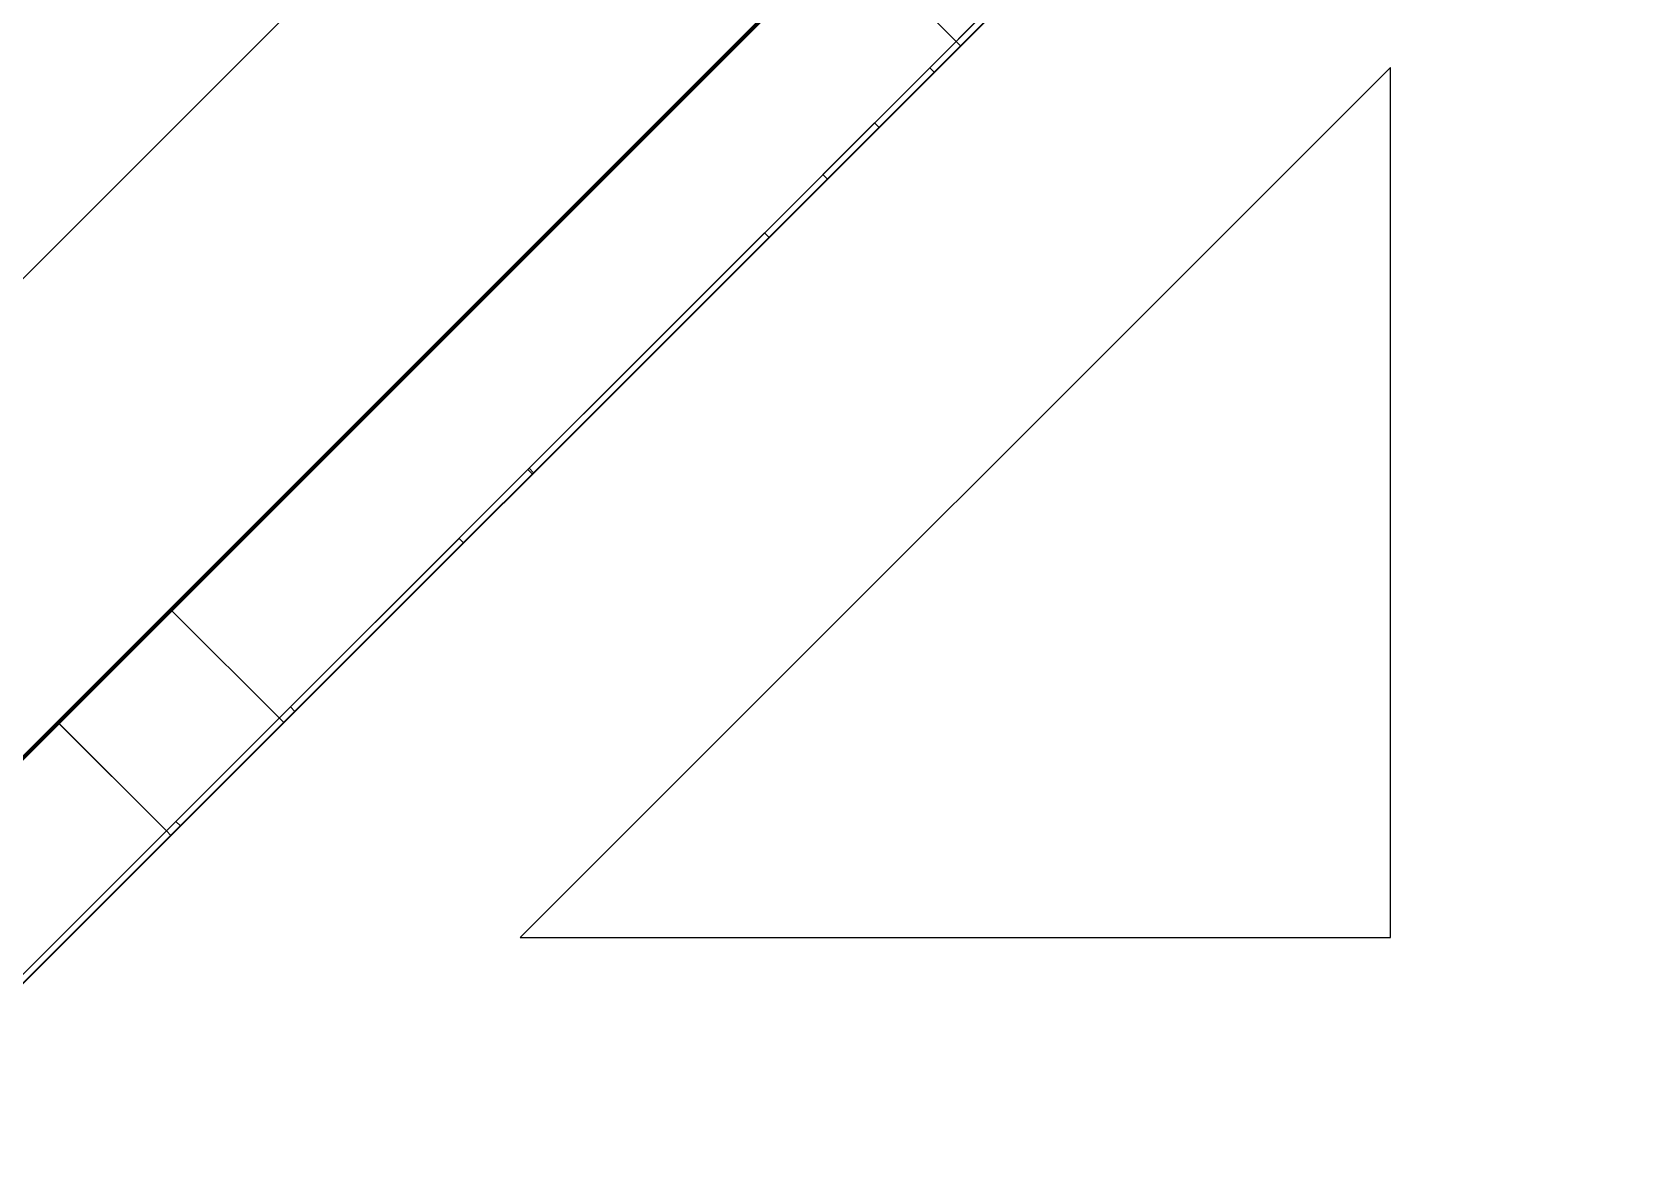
# Model space of a CAD drawing. Header units: millimetres. Extents: x -920231 to -841213, y -17301 to 22361.
# Drawn here: x -873740.1 to -873241.7, y -33.4 to 318.4 of the extents above; entities that cross this region are included whole.
import ezdxf
from ezdxf.xclip import XClip

# ---------------------------------------------------------------- set-up
doc = ezdxf.new("R2010")
doc.units = ezdxf.units.MM
doc.header["$XCLIPFRAME"] = 0
for name, color, linetype, lineweight in [('A-GLAZ-CURT', 2, 'Continuous', 9), ('A-WALL', 5, 'Continuous', 35), ('A-WALL-FNSH', 2, 'Continuous', 35), ('A-WALL-PATT', 1, 'Continuous', 35)]:
    doc.layers.add(name, color=color, linetype=linetype, lineweight=lineweight)
doc.layers.add('A11_ALU.SOLID SHEET', color=2, linetype='Continuous')
pattern_1 = [(45, (0, 0), (-212.13203, 212.13203), []), (135, (0, 0), (-212.13203, -212.13203), [])]

# ---------------------------------------------------------------- blocks, each defined once
blk = doc.blocks.new('PPLS-PP19_Custom Tile Pattern - Custom Tile Pattern-V28-4230-01 ENLARGED MULTI-PURPOSE LEVEL - REFLECTED CEILING PLAN - SHEET 1')
at = {"layer": 'A-GLAZ-CURT'}
for p, q in [((-63.81, 0), (-38.36, 0)), ((-38.36, 0), (-38.36, -2)), ((-13.88, 0), (9.01, 0)), ((9.01, 0), (9.01, -2)), ((34.85, 0), (139.22, 0)), ((139.22, 0), (139.22, -2)), ((170.29, 0), (245.04, 0)), ((170.29, -2), (170.29, 0)), ((197.58, 0), (211.72, 0)), ((211.72, 0), (197.58, 0)), ((230.06, 0), (300, 0)), ((245.04, 0), (245.04, -2)), ((295.8, 0), (300, 0)), ((295.8, -2), (295.8, 0)), ((300, 0), (300, -2)), ((-300, -2), (300, -2)), ((-38.36, -2), (-63.81, -2)), ((-13.88, -2), (-13.88, 0)), ((9.01, -2), (-13.88, -2)), ((34.85, -2), (34.85, 0)), ((139.22, -2), (34.85, -2)), ((139.77, 0), (139.77, -2)), ((245.04, -2), (170.29, -2)), ((300, -2), (295.8, -2)), ((300, -2), (300, -50)), ((300, -50), (-300, -50))]:
    blk.add_line(p, q, dxfattribs=at)
for points, knots in [([(-126.5, 0), (-122.44, 0), (-108.71, 0), (-86.68, 0), (-63.44, 0), (-54.4, 0), (-48.53, 0), (-30.79, 0), (-18.03, 0), (5.08, 0), (11.32, 0), (13.17, 0)], [-5231.017328, -5231.017328, -5231.017328, -5231.017328, -4994.692869, -4542.524482, -4008.285538, -3689.699207, -3546.54457, -3315.260113, -2864.387349, -2439.246196, -2247.334851, -2247.334851, -2247.334851, -2247.334851]), ([(-36.33, 0), (-36.43, 0), (-37.27, 0), (-45.02, 0), (-46.13, 0), (-60.59, 0), (-81.23, 0), (-99.51, 0), (-114.02, 0), (-117.28, 0), (-118.78, 0)], [-1855.773136, -1855.773136, -1855.773136, -1855.773136, -1810.870157, -1672.078046, -1405.135169, -1060.00838, -740.068933, -229.489605, -116.330425, 0, 0, 0, 0]), ([(9.32, 0), (9.08, 0), (7.65, 0), (2.57, 0), (-12.23, 0), (-25.64, 0), (-40, 0), (-56.24, 0), (-75.59, 0), (-94, 0), (-109.74, 0), (-113.27, 0), (-114.09, 0)], [-2922.926651, -2922.926651, -2922.926651, -2922.926651, -2882.788014, -2720.818881, -2518.50168, -2125.455881, -1792.521578, -1466.981642, -1208.454564, -789.402658, -501.969187, -365.365831, -365.365831, -365.365831, -365.365831]), ([(-26.75, 0), (-27.82, 0), (-36.18, 0), (-53.55, 0), (-74.74, 0), (-91.27, 0), (-96.81, 0)], [-8718.362214, -8718.362214, -8718.362214, -8718.362214, -8532.293389, -8073.216054, -7508.296369, -7219.15366, -7219.15366, -7219.15366, -7219.15366]), ([(-88.44, 0), (-85.46, 0), (-68.67, 0), (-42.53, 0), (-12.78, 0), (4.23, 0), (9.64, 0), (10.14, 0), (10.18, 0)], [-4963.513983, -4963.513983, -4963.513983, -4963.513983, -4799.173296, -4065.652676, -3589.737505, -3285.047089, -3066.359526, -3044.715262, -3044.715262, -3044.715262, -3044.715262]), ([(-83.28, 0), (-83.28, 0), (-82.91, 0), (-76.14, 0), (-62.97, 0), (-48.14, 0), (-36.49, 0), (-33.57, 0), (-29.94, 0), (-28.57, 0)], [-1393.4169, -1393.4169, -1393.4169, -1393.4169, -1353.722004, -1274.333717, -1073.56893, -651.549973, -296.515819, -83.513472, 0, 0, 0, 0]), ([(-29.03, 0), (-33.97, 0), (-43.74, 0), (-56.37, 0), (-71.66, 0), (-77.19, 0), (-81.21, 0), (-82.06, 0)], [-2680.714891, -2680.714891, -2680.714891, -2680.714891, -2413.671296, -2161.752162, -2006.592567, -1646.621388, -1501.200339, -1501.200339, -1501.200339, -1501.200339]), ([(12.68, 0), (4.71, 0), (-17.89, 0), (-47.42, 0), (-65.35, 0), (-66.28, 0), (-66.31, 0)], [-4168.487488, -4168.487488, -4168.487488, -4168.487488, -3745.412743, -2981.410125, -2542.574734, -2526.906796, -2526.906796, -2526.906796, -2526.906796]), ([(-65.47, 0), (-65.27, 0), (-62.78, 0), (-55.26, 0), (-43.47, 0), (-38.36, 0)], [-2362.748727, -2362.748727, -2362.748727, -2362.748727, -2315.303971, -1809.437387, -1213.642243, -1213.642243, -1213.642243, -1213.642243]), ([(-63.63, 0), (-61.49, 0), (-57.39, 0), (-54.49, 0), (-45.2, 0), (-40.79, 0), (-40.46, 0), (-40.44, 0)], [-2969.237017, -2969.237017, -2969.237017, -2969.237017, -2851.217951, -2734.127174, -2474.780881, -2410.990208, -2350.645972, -2350.645972, -2350.645972, -2350.645972]), ([(-51.83, 0), (-51.83, 0), (-51.78, 0), (-47.4, 0), (-46.01, 0), (-40.22, 0), (-36.78, 0)], [-632.814994, -632.814994, -632.814994, -632.814994, -627.965721, -508.377888, -260.442412, 0, 0, 0, 0]), ([(20.64, 0), (18.67, 0), (11.61, 0), (-2.9, 0), (-20.62, 0), (-32.81, 0), (-44.85, 0), (-51.43, 0), (-51.79, 0)], [-2043.796475, -2043.796475, -2043.796475, -2043.796475, -1925.670641, -1617.263037, -1290.787923, -1039.307308, -819.71621, -644.910881, -644.910881, -644.910881, -644.910881]), ([(-36.78, 0), (-32.43, 0), (-19.22, 0), (8.83, 0), (43.36, 0), (70.92, 0), (82.12, 0), (83.66, 0)], [-6191.144455, -6191.144455, -6191.144455, -6191.144455, -5862.463379, -5340.621928, -4573.028122, -4094.177415, -3869.465285, -3869.465285, -3869.465285, -3869.465285]), ([(13.17, 0), (9.81, 0), (-1.08, 0), (-16.58, 0), (-34.76, 0), (-36.04, 0)], [-10092.318154, -10092.318154, -10092.318154, -10092.318154, -9884.23066, -9424.652049, -9182.880979, -9182.880979, -9182.880979, -9182.880979]), ([(-34.88, 0), (-34.77, 0), (-33.14, 0), (-28.88, 0), (-26.95, 0), (-26.54, 0)], [-9067.096702, -9067.096702, -9067.096702, -9067.096702, -9057.163041, -8919.836787, -8834.607043, -8834.607043, -8834.607043, -8834.607043]), ([(-33.34, 0), (-33.34, 0), (-32.93, 0), (-31.16, 0), (-30.52, 0)], [-2415.024266, -2415.024266, -2415.024266, -2415.024266, -2357.633367, -2323.618664, -2323.618664, -2323.618664, -2323.618664]), ([(20.65, 0), (14.42, 0), (0.88, 0), (-17.6, 0), (-28.63, 0), (-30.74, 0)], [-3674.609835, -3674.609835, -3674.609835, -3674.609835, -3333.063701, -2994.501669, -2710.888442, -2710.888442, -2710.888442, -2710.888442]), ([(-30.61, 0), (-29.53, 0), (-23.35, 0), (-15.75, 0), (-15.19, 0)], [-54150.414002, -54150.414002, -54150.414002, -54150.414002, -53749.15266, -53717.791567, -53717.791567, -53717.791567, -53717.791567]), ([(-30.52, 0), (-27.11, 0), (-17.83, 0), (-1.32, 0), (9.05, 0), (11.91, 0)], [-2323.618664, -2323.618664, -2323.618664, -2323.618664, -2142.497158, -1716.209403, -1549.07911, -1549.07911, -1549.07911, -1549.07911]), ([(6.91, 0), (5.6, 0), (-0.55, 0), (-13.89, 0), (-24.92, 0), (-29.03, 0)], [-3475.000784, -3475.000784, -3475.000784, -3475.000784, -3285.499107, -2903.012179, -2680.714891, -2680.714891, -2680.714891, -2680.714891]), ([(-15.24, 0), (-16.29, 0), (-19.41, 0), (-25.28, 0), (-28.41, 0), (-29.01, 0)], [-55015.658871, -55015.658871, -55015.658871, -55015.658871, -54789.006179, -54461.685999, -54366.725219, -54366.725219, -54366.725219, -54366.725219]), ([(-28.57, 0), (-26.93, 0), (-20.29, 0), (-11.45, 0), (2.08, 0), (12.5, 0), (18.59, 0), (20.68, 0)], [-5361.429781, -5361.429781, -5361.429781, -5361.429781, -5261.36855, -5050.479954, -4785.90057, -4596.498881, -4480.794727, -4480.794727, -4480.794727, -4480.794727]), ([(-15.19, 0), (-13.07, 0), (0.92, 0), (15.5, 0), (20.63, 0)], [-461.142613, -461.142613, -461.142613, -461.142613, -429.606584, -412.872294, -412.872294, -412.872294, -412.872294]), ([(103.09, 0), (101.08, 0), (86.31, 0), (63.34, 0), (35.84, 0), (20.86, 0), (14.7, 0), (13.14, 0)], [-375.435014, -375.435014, -375.435014, -375.435014, -369.147452, -330.153101, -307.516438, -285.83788, -277.430591, -277.430591, -277.430591, -277.430591]), ([(20.64, 0), (19, 0), (16.51, 0), (14.01, 0), (13.17, 0)], [-4309.959742, -4309.959742, -4309.959742, -4309.959742, -4222.080604, -4177.118064, -4177.118064, -4177.118064, -4177.118064]), ([(13.33, 0), (14.86, 0), (16.96, 0), (19.65, 0), (20.53, 0)], [-2241.864569, -2241.864569, -2241.864569, -2241.864569, -2084.094819, -2017.37438, -2017.37438, -2017.37438, -2017.37438]), ([(20.59, 0), (19.03, 0), (16.65, 0), (14.32, 0), (13.42, 0)], [-4231.383983, -4231.383983, -4231.383983, -4231.383983, -4080.000647, -3971.429467, -3971.429467, -3971.429467, -3971.429467]), ([(112.96, 0), (110.69, 0), (104.85, 0), (92.38, 0), (85.59, 0), (74.4, 0), (62.26, 0), (51.85, 0), (43.81, 0), (29.53, 0), (22.75, 0), (20.73, 0), (20.47, 0)], [-8062.814755, -8062.814755, -8062.814755, -8062.814755, -7723.759874, -7531.75727, -7135.649961, -6924.452779, -6738.82075, -6548.303034, -6314.283804, -6135.05769, -5972.647715, -5945.570238, -5945.570238, -5945.570238, -5945.570238]), ([(30.82, 0), (29.27, 0), (25.88, 0), (22.48, 0), (20.64, 0)], [-10462.034656, -10462.034656, -10462.034656, -10462.034656, -10363.088938, -10247.71201, -10247.71201, -10247.71201, -10247.71201]), ([(70.61, 0), (66.16, 0), (55.8, 0), (39.61, 0), (29.92, 0), (22.48, 0), (20.89, 0)], [-4647.237329, -4647.237329, -4647.237329, -4647.237329, -4326.416877, -4098.545751, -3766.694881, -3679.062885, -3679.062885, -3679.062885, -3679.062885]), ([(21.37, 0), (21.77, 0), (23.21, 0), (24.62, 0), (24.72, 0), (24.72, 0)], [-4467.858151, -4467.858151, -4467.858151, -4467.858151, -4445.288762, -4384.376941, -4376.041937, -4376.041937, -4376.041937, -4376.041937]), ([(21.53, 0), (22.04, 0), (24.6, 0), (31, 0), (39.04, 0), (51.19, 0), (58.74, 0), (61.34, 0), (61.45, 0)], [-1992.768506, -1992.768506, -1992.768506, -1992.768506, -1956.422387, -1818.904206, -1645.594513, -1443.202566, -1228.752106, -1120.932285, -1120.932285, -1120.932285, -1120.932285]), ([(76.63, 0), (74.8, 0), (67.65, 0), (53.52, 0), (37, 0), (26.59, 0), (22.37, 0), (21.65, 0)], [-3095.572228, -3095.572228, -3095.572228, -3095.572228, -2950.589685, -2634.532728, -2313.748533, -2106.613311, -2063.714818, -2063.714818, -2063.714818, -2063.714818]), ([(21.72, 0), (24.25, 0), (28.87, 0), (37.44, 0), (45.92, 0), (57.76, 0), (64.47, 0), (72.74, 0), (75.22, 0), (76.03, 0), (76.21, 0)], [-1355.444221, -1355.444221, -1355.444221, -1355.444221, -1206.526904, -1089.329421, -901.315459, -753.071572, -495.328968, -421.953223, -334.951786, -290.452333, -290.452333, -290.452333, -290.452333]), ([(24.69, 0), (24.54, 0), (23.32, 0), (22.2, 0), (21.8, 0)], [-4368.572414, -4368.572414, -4368.572414, -4368.572414, -4306.476363, -4269.286677, -4269.286677, -4269.286677, -4269.286677]), ([(22, 0), (28.49, 0), (48.87, 0), (88.72, 0), (120.63, 0), (138.28, 0), (138.53, 0)], [-411.393289, -411.393289, -411.393289, -411.393289, -390.253598, -346.313304, -291.370682, -290.5735, -290.5735, -290.5735, -290.5735]), ([(22.01, 0), (22.14, 0), (23.43, 0), (24.31, 0), (24.88, 0)], [-5567.552935, -5567.552935, -5567.552935, -5567.552935, -5554.232259, -5434.992151, -5434.992151, -5434.992151, -5434.992151]), ([(27.44, 0), (27.9, 0), (29.54, 0), (38.07, 0), (53.39, 0), (71.67, 0), (81.69, 0), (83.85, 0), (84.58, 0)], [-5037.309798, -5037.309798, -5037.309798, -5037.309798, -4887.603822, -4705.298446, -4353.683244, -3960.84581, -3759.045785, -3579.141173, -3579.141173, -3579.141173, -3579.141173]), ([(53.18, 0), (53.06, 0), (52.22, 0), (44.99, 0), (36.46, 0), (30.82, 0)], [-622.740158, -622.740158, -622.740158, -622.740158, -566.066452, -360.610861, 0, 0, 0, 0]), ([(136.44, 0), (121.66, 0), (86.93, 0), (51.16, 0), (31.18, 0)], [-106.750556, -106.750556, -106.750556, -106.750556, -59.610984, 0, 0, 0, 0]), ([(34.85, 0), (38.34, 0), (49.1, 0), (71.92, 0), (100.57, 0), (116.36, 0), (128.82, 0), (129.02, 0), (129.02, 0)], [-133.562983, -133.562983, -133.562983, -133.562983, -118.513713, -97.899267, -63.759246, -39.050993, -35.895543, -35.445596, -35.445596, -35.445596, -35.445596]), ([(36.29, 0), (37.77, 0), (48.82, 0), (64.79, 0), (91.09, 0), (107.96, 0), (114.77, 0)], [-314.598523, -314.598523, -314.598523, -314.598523, -305.899624, -287.17622, -249.500363, -211.961211, -211.961211, -211.961211, -211.961211]), ([(165.59, 0), (160.61, 0), (146.55, 0), (109.77, 0), (76.86, 0), (57.82, 0), (46.51, 0), (41.83, 0), (38.22, 0), (37.25, 0)], [-528.615255, -528.615255, -528.615255, -528.615255, -458.593899, -401.860199, -357.622665, -341.267687, -334.000314, -326.15566, -321.97841, -321.97841, -321.97841, -321.97841]), ([(61.47, 0), (61.47, 0), (61.21, 0), (56.86, 0), (55.04, 0), (54.9, 0)], [-1113.311073, -1113.311073, -1113.311073, -1113.311073, -1096.402191, -891.204116, -871.836221, -871.836221, -871.836221, -871.836221]), ([(76.22, 0), (75.58, 0), (73.64, 0), (71.05, 0), (70.61, 0)], [-193.634889, -193.634889, -193.634889, -193.634889, -31.537676, 0, 0, 0, 0]), ([(94.4, 0), (94.4, 0), (94.64, 0), (99.11, 0), (108.97, 0), (120.79, 0), (139.94, 0), (163.31, 0), (185.23, 0), (193.62, 0), (194.69, 0), (194.79, 0)], [-2348.345796, -2348.345796, -2348.345796, -2348.345796, -2310.419338, -2233.599744, -2052.234781, -1843.028543, -1530.39897, -1095.004608, -529.74427, -295.064701, -265.121568, -265.121568, -265.121568, -265.121568]), ([(113.66, 0), (112.64, 0), (111.06, 0), (105.66, 0), (105.23, 0), (105.23, 0)], [-9177.88488, -9177.88488, -9177.88488, -9177.88488, -9012.77275, -8966.157302, -8929.495943, -8929.495943, -8929.495943, -8929.495943]), ([(105.26, 0), (105.52, 0), (109.64, 0), (111.59, 0), (112.42, 0)], [-8920.561005, -8920.561005, -8920.561005, -8920.561005, -8814.835624, -8663.23713, -8663.23713, -8663.23713, -8663.23713]), ([(129.02, 0), (129, 0), (124.41, 0), (122.35, 0), (118.02, 0), (115.44, 0), (114.78, 0)], [-35.354907, -35.354907, -35.354907, -35.354907, -31.430235, -22.807238, -15.488593, -13.040493, -13.040493, -13.040493, -13.040493]), ([(115.13, 0), (118.1, 0), (125.21, 0), (129.71, 0), (131.81, 0)], [-211.280101, -211.280101, -211.280101, -211.280101, -194.761443, -167.000777, -167.000777, -167.000777, -167.000777]), ([(157.9, 0), (156.77, 0), (151.67, 0), (143.29, 0), (134.04, 0), (126.24, 0), (119.33, 0), (116.6, 0), (115.28, 0)], [-10292.955006, -10292.955006, -10292.955006, -10292.955006, -10098.273015, -9847.788484, -9677.714971, -9567.007022, -9453.21225, -9263.659506, -9263.659506, -9263.659506, -9263.659506]), ([(192.39, 0), (192.31, 0), (189.39, 0), (183.13, 0), (171, 0), (161.95, 0), (161.28, 0), (158.35, 0), (157.85, 0), (157.77, 0)], [-11579.574382, -11579.574382, -11579.574382, -11579.574382, -11565.880756, -11105.624034, -10839.086983, -10768.332124, -10666.779182, -10580.760289, -10550.278881, -10550.278881, -10550.278881, -10550.278881]), ([(300, 0), (286.53, 0), (254.22, 0), (207.11, 0), (177.41, 0), (159.34, 0), (158.33, 0), (158.3, 0)], [-285.253232, -285.253232, -285.253232, -285.253232, -244.693688, -187.987675, -143.776725, -129.632772, -123.352749, -123.352749, -123.352749, -123.352749]), ([(160.63, 0), (162.13, 0), (166.04, 0), (174.15, 0), (185.98, 0), (208.82, 0), (219.42, 0), (230.06, 0)], [-107.933655, -107.933655, -107.933655, -107.933655, -87.660824, -65.295536, -41.623857, -24.459831, 0, 0, 0, 0]), ([(215.22, 0), (214.62, 0), (210.55, 0), (203.98, 0), (187.54, 0), (175.3, 0), (169.49, 0)], [-203.825446, -203.825446, -203.825446, -203.825446, -198.527383, -184.406837, -162.427601, -142.916156, -142.916156, -142.916156, -142.916156]), ([(170.29, 0), (170.39, 0), (171.48, 0), (172.17, 0), (172.45, 0)], [-59.471458, -59.471458, -59.471458, -59.471458, -56.742688, -29.735729, -29.735729, -29.735729, -29.735729]), ([(172.07, 0), (177.66, 0), (187.87, 0), (201.08, 0), (207.47, 0), (213.96, 0), (215.11, 0)], [-255.364076, -255.364076, -255.364076, -255.364076, -237.955587, -223.92608, -215.862851, -208.75215, -208.75215, -208.75215, -208.75215]), ([(219.84, 0), (220.8, 0), (227.72, 0), (240.28, 0), (245.04, 0)], [-10674.31991, -10674.31991, -10674.31991, -10674.31991, -10511.382485, -9932.504441, -9932.504441, -9932.504441, -9932.504441]), ([(300, 0), (288.22, 0), (262, 0), (232.23, 0), (221.93, 0), (220.47, 0)], [-12528.858583, -12528.858583, -12528.858583, -12528.858583, -11905.454923, -11162.864862, -10952.500711, -10952.500711, -10952.500711, -10952.500711]), ([(284.78, 0), (284.83, 0), (285.23, 0), (287.47, 0), (293.59, 0), (297.76, 0), (300, 0)], [-4096.535135, -4096.535135, -4096.535135, -4096.535135, -4053.389046, -3959.664717, -3862.421465, -3746.95702, -3746.95702, -3746.95702, -3746.95702]), ([(295.8, 0), (294.18, 0), (290.94, 0), (286.68, 0), (285.79, 0)], [-4679.165325, -4679.165325, -4679.165325, -4679.165325, -4358.271401, -4213.061173, -4213.061173, -4213.061173, -4213.061173])]:
    blk.add_open_spline(points, degree=3, knots=knots, dxfattribs=at)
for points in [[(-39.84, 0), (-39.08, 0), (-38.11, 0), (-37.36, 0)], [(12.84, 0), (11.44, 0), (10.17, 0), (9.01, 0)], [(13.14, 0), (12.43, 0), (11.77, 0), (11.19, 0)], [(13.17, 0), (15.67, 0), (18.14, 0), (20.63, 0)], [(19.77, 0), (17.92, 0), (16.06, 0), (14.18, 0)], [(18.16, 0), (18.74, 0), (19.62, 0), (20.53, 0)], [(31.18, 0), (28.07, 0), (24.99, 0), (21.92, 0)], [(80.35, 0), (79.57, 0), (78.27, 0), (76.63, 0)], [(84.06, 0), (83.48, 0), (82.41, 0), (81.72, 0)], [(87.16, 0), (88.63, 0), (90.94, 0), (92.75, 0)], [(113.74, 0), (110.47, 0), (106.85, 0), (103.09, 0)]]:
    blk.add_open_spline(points, degree=3, dxfattribs=at)
blk = doc.blocks.new('PPLS-PP19_Custom Tile Pattern - Custom Tile Pattern-V29-4230-01 ENLARGED MULTI-PURPOSE LEVEL - REFLECTED CEILING PLAN - SHEET 1')
at = {"layer": 'A-GLAZ-CURT'}
for p, q in [((-300, 0), (-202.31, 0)), ((-300, -2), (-300, 0)), ((-291.48, 0), (-282.08, 0)), ((-282.08, 0), (-291.48, 0)), ((-281.82, 0), (-277.34, 0)), ((-277.34, 0), (-281.82, 0)), ((-300, -2), (300, -2)), ((-300, -50), (-300, -2)), ((-202.31, -2), (-300, -2)), ((300, -50), (-300, -50))]:
    blk.add_line(p, q, dxfattribs=at)
at = {"layer": 'A-GLAZ-CURT', "flags": 128}
for points in [[(-300, 0), (-291.7, 0), (-283.58, 0)], [(-227, 0), (-232.95, 0), (-239.91, 0), (-247.01, 0), (-254.25, 0), (-261.61, 0), (-269.09, 0), (-276.68, 0), (-284.36, 0), (-292.14, 0), (-300, 0)], [(-282.07, 0), (-275.62, 0), (-267.8, 0), (-260.12, 0), (-252.56, 0), (-245.12, 0), (-237.77, 0), (-230.5, 0), (-223.32, 0), (-216.2, 0), (-209.18, 0), (-202.31, 0)]]:
    blk.add_lwpolyline(points, dxfattribs=at)
at = {"layer": 'A-GLAZ-CURT'}
for points, knots in [([(-300, 0), (-284.65, 0), (-236.57, 0), (-184.21, 0), (-151.15, 0), (-140.66, 0)], [-5323.127839, -5323.127839, -5323.127839, -5323.127839, -4502.809032, -2700.551212, -1671.606487, -1671.606487, -1671.606487, -1671.606487]), ([(-227.01, 0), (-244.38, 0), (-267.86, 0), (-294.48, 0), (-300, 0)], [-14850.945852, -14850.945852, -14850.945852, -14850.945852, -13729.592194, -13439.944408, -13439.944408, -13439.944408, -13439.944408]), ([(-180.49, 0), (-182.05, 0), (-189.19, 0), (-209.77, 0), (-232.01, 0), (-255.22, 0), (-261.45, 0), (-263.63, 0), (-263.99, 0)], [-1855.053313, -1855.053313, -1855.053313, -1855.053313, -1755.085331, -1400.429864, -858.079193, -543.655514, -208.940337, -132.821974, -132.821974, -132.821974, -132.821974]), ([(-255.81, 0), (-252.63, 0), (-242.7, 0), (-232.76, 0), (-227.27, 0)], [-5645.734042, -5645.734042, -5645.734042, -5645.734042, -5413.335975, -5108.045086, -5108.045086, -5108.045086, -5108.045086])]:
    blk.add_open_spline(points, degree=3, knots=knots, dxfattribs=at)
blk = doc.blocks.new('*U1512')
at = {"layer": 'A11_ALU.SOLID SHEET', "linetype": 'ByBlock'}
blk.add_lwpolyline([(-128632, -3271.76), (-128904.74, -3544.5), (-128632, -3544.5)], close=True, dxfattribs=at)

msp = doc.modelspace()

# ---------------------------------------------------------------- block references
ref = msp.add_blockref('*U1512', (-744682.37, 3579.02))
XClip(ref).set_block_clipping_path([(-170955.001718735, -20880.0077451951), (-101425.4223389953, 14393.0014498747)])

# ---------------------------------------------------------------- next in the draw order: hatches: boundary and pattern name
at = {"layer": 'A-WALL-PATT', "lineweight": 9}
h = msp.add_hatch(dxfattribs=at)
h.set_pattern_fill('FP_2', color=256, style=0, pattern_type=2)
h.set_pattern_definition([(45, (0, 0), (-84.852814, 84.852814), [])])
h.paths.add_polyline_path([(-881289.54, -7455.78), (-870754.74, 3079.02), (-871037.59, 3079.02), (-881572.39, -7455.78)])
h = msp.add_hatch(dxfattribs=at)
h.set_pattern_fill('FP_3', color=256, style=0, pattern_type=2)
h.set_pattern_definition(pattern_1)
h.paths.add_polyline_path([(-881268.83, -7505.78), (-870734.03, 3029.02), (-870804.74, 3029.02), (-881339.54, -7505.78)])
h = msp.add_hatch(dxfattribs=at)
h.set_pattern_fill('FP_3', color=256, style=0, pattern_type=2)
h.set_pattern_definition(pattern_1)
h.paths.add_polyline_path([(-881289.54, -7455.78), (-881218.83, -7455.78), (-870734.03, 3029.02), (-870804.74, 3029.02), (-880711.94, -6878.17)])

# ---------------------------------------------------------------- next in the draw order: linework, layer by layer
at = {"layer": 'A-WALL', "color": 7, "lineweight": 70}
for p, q in [((-870804.74, 3029.02), (-881289.54, -7455.78)), ((-881289.54, -7455.78), (-870804.74, 3029.02)), ((-881289.54, -7455.78), (-870804.74, 3029.02))]:
    msp.add_line(p, q, dxfattribs=at)
at = {"layer": 'A-WALL-FNSH', "color": 250}
for q in [(-881268.83, -7505.78), (-881218.83, -7455.78)]:
    msp.add_line((-870734.03, 3029.02), q, dxfattribs=at)

# ---------------------------------------------------------------- next in the draw order: block references
at = {"layer": 'A-GLAZ-CURT', "rotation": 224.9999999999958}
for name, p in [('PPLS-PP19_Custom Tile Pattern - Custom Tile Pattern-V28-4230-01 ENLARGED MULTI-PURPOSE LEVEL - REFLECTED CEILING PLAN - SHEET 1', (-873484.43, 278.63)), ('PPLS-PP19_Custom Tile Pattern - Custom Tile Pattern-V29-4230-01 ENLARGED MULTI-PURPOSE LEVEL - REFLECTED CEILING PLAN - SHEET 1', (-873908.69, -145.64))]:
    msp.add_blockref(name, p, dxfattribs=at)

doc.saveas('drawing.dxf')
